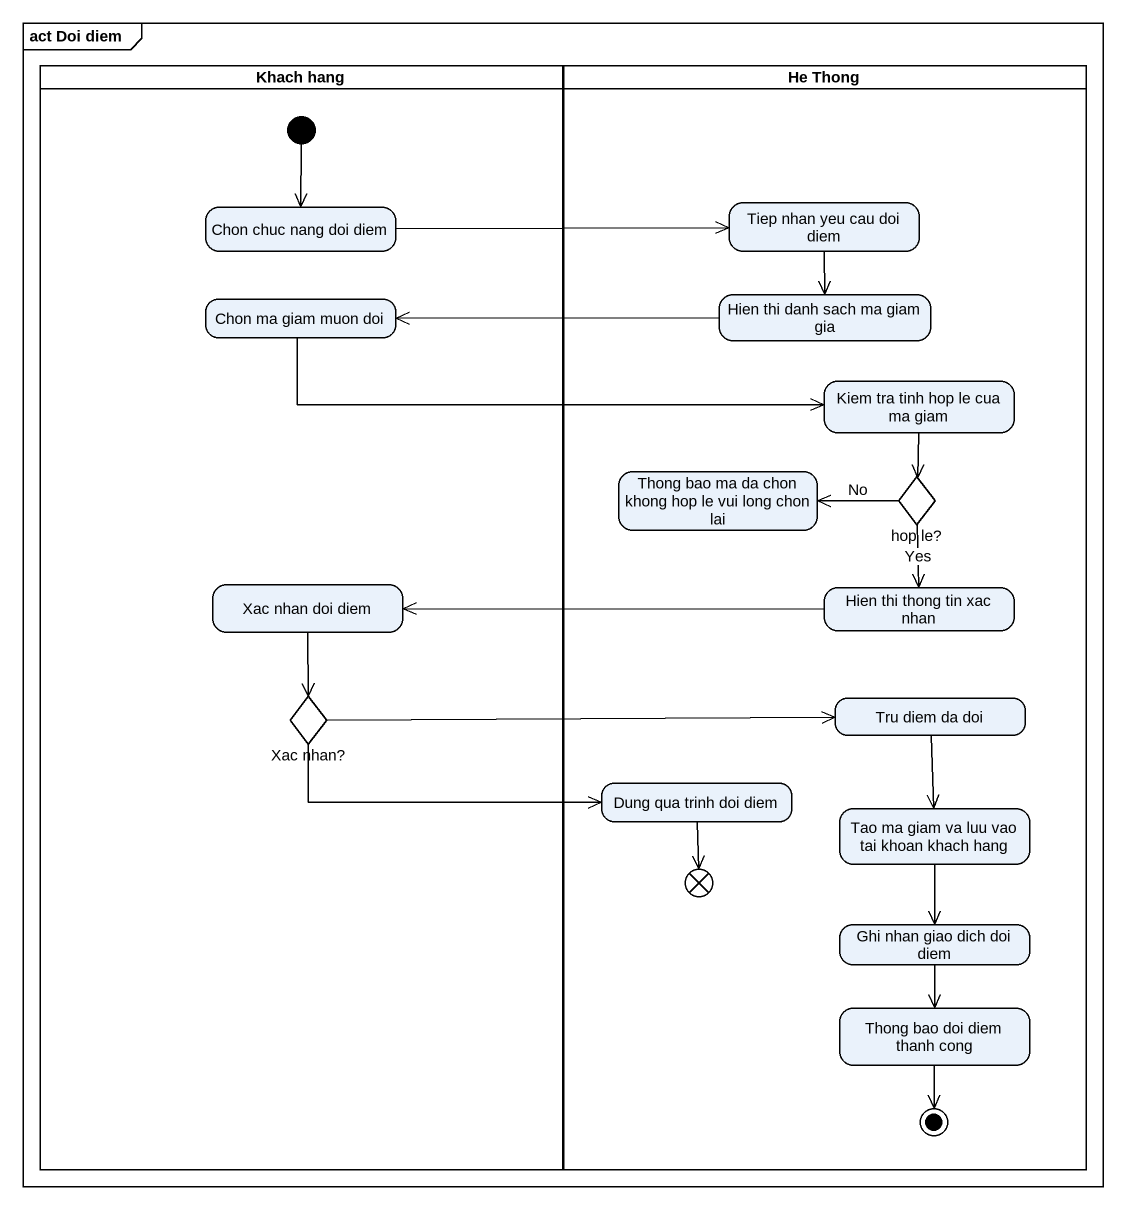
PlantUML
@startuml
mainframe act Doi diem
hide empty description
state "Khach hang" as Khach_hang <<partition>> {
  state "Chon chuc nang doi diem" as Chon_chuc_nang_doi_diem
  state "Chon ma giam muon doi" as Chon_ma_giam_muon_doi
  state "Xac nhan doi diem" as Xac_nhan_doi_diem
  state "Xac nhan?" as Xac_nhan <<choice>>
  [*] --> Chon_chuc_nang_doi_diem
}
state "He Thong" as He_Thong <<partition>> {
  state "Tiep nhan yeu cau doi diem" as Tiep_nhan_yeu_cau_doi_diem
  state "Hien thi danh sach ma giam gia" as Hien_thi_danh_sach_ma_giam
  state "Kiem tra tinh hop le cua ma giam" as Kiem_tra_tinh_hop_le_cua_ma
  state "Thong bao ma da chon khong hop le vui long chon lai" as Thong_bao_ma_da_chon_khong
  state "hop le?" as hop_le <<choice>>
  state "Hien thi thong tin xac nhan" as Hien_thi_thong_tin_xac_nhan
  state "Tru diem da doi" as Tru_diem_da_doi
  state "Dung qua trinh doi diem" as Dung_qua_trinh_doi_diem
  state "Tao ma giam va luu vao tai khoan khach hang" as Tao_ma_giam_va_luu_vao_tai
  state flowfinal1 <<end>>
  state "Ghi nhan giao dich doi diem" as Ghi_nhan_giao_dich_doi_diem
  state "Thong bao doi diem thanh cong" as Thong_bao_doi_diem_thanh
  Thong_bao_doi_diem_thanh --> [*]
}
Chon_chuc_nang_doi_diem -right-> Tiep_nhan_yeu_cau_doi_diem
Tiep_nhan_yeu_cau_doi_diem --> Hien_thi_danh_sach_ma_giam
Chon_ma_giam_muon_doi -right-> Kiem_tra_tinh_hop_le_cua_ma
Hien_thi_danh_sach_ma_giam -left-> Chon_ma_giam_muon_doi
Kiem_tra_tinh_hop_le_cua_ma --> hop_le
hop_le -left-> Thong_bao_ma_da_chon_khong : No
hop_le --> Hien_thi_thong_tin_xac_nhan : Yes
Xac_nhan_doi_diem --> Xac_nhan
Hien_thi_thong_tin_xac_nhan -left-> Xac_nhan_doi_diem
Xac_nhan -right-> Tru_diem_da_doi
Xac_nhan -right-> Dung_qua_trinh_doi_diem
Tru_diem_da_doi --> Tao_ma_giam_va_luu_vao_tai
Dung_qua_trinh_doi_diem --> flowfinal1
Tao_ma_giam_va_luu_vao_tai --> Ghi_nhan_giao_dich_doi_diem
Ghi_nhan_giao_dich_doi_diem --> Thong_bao_doi_diem_thanh
@enduml
